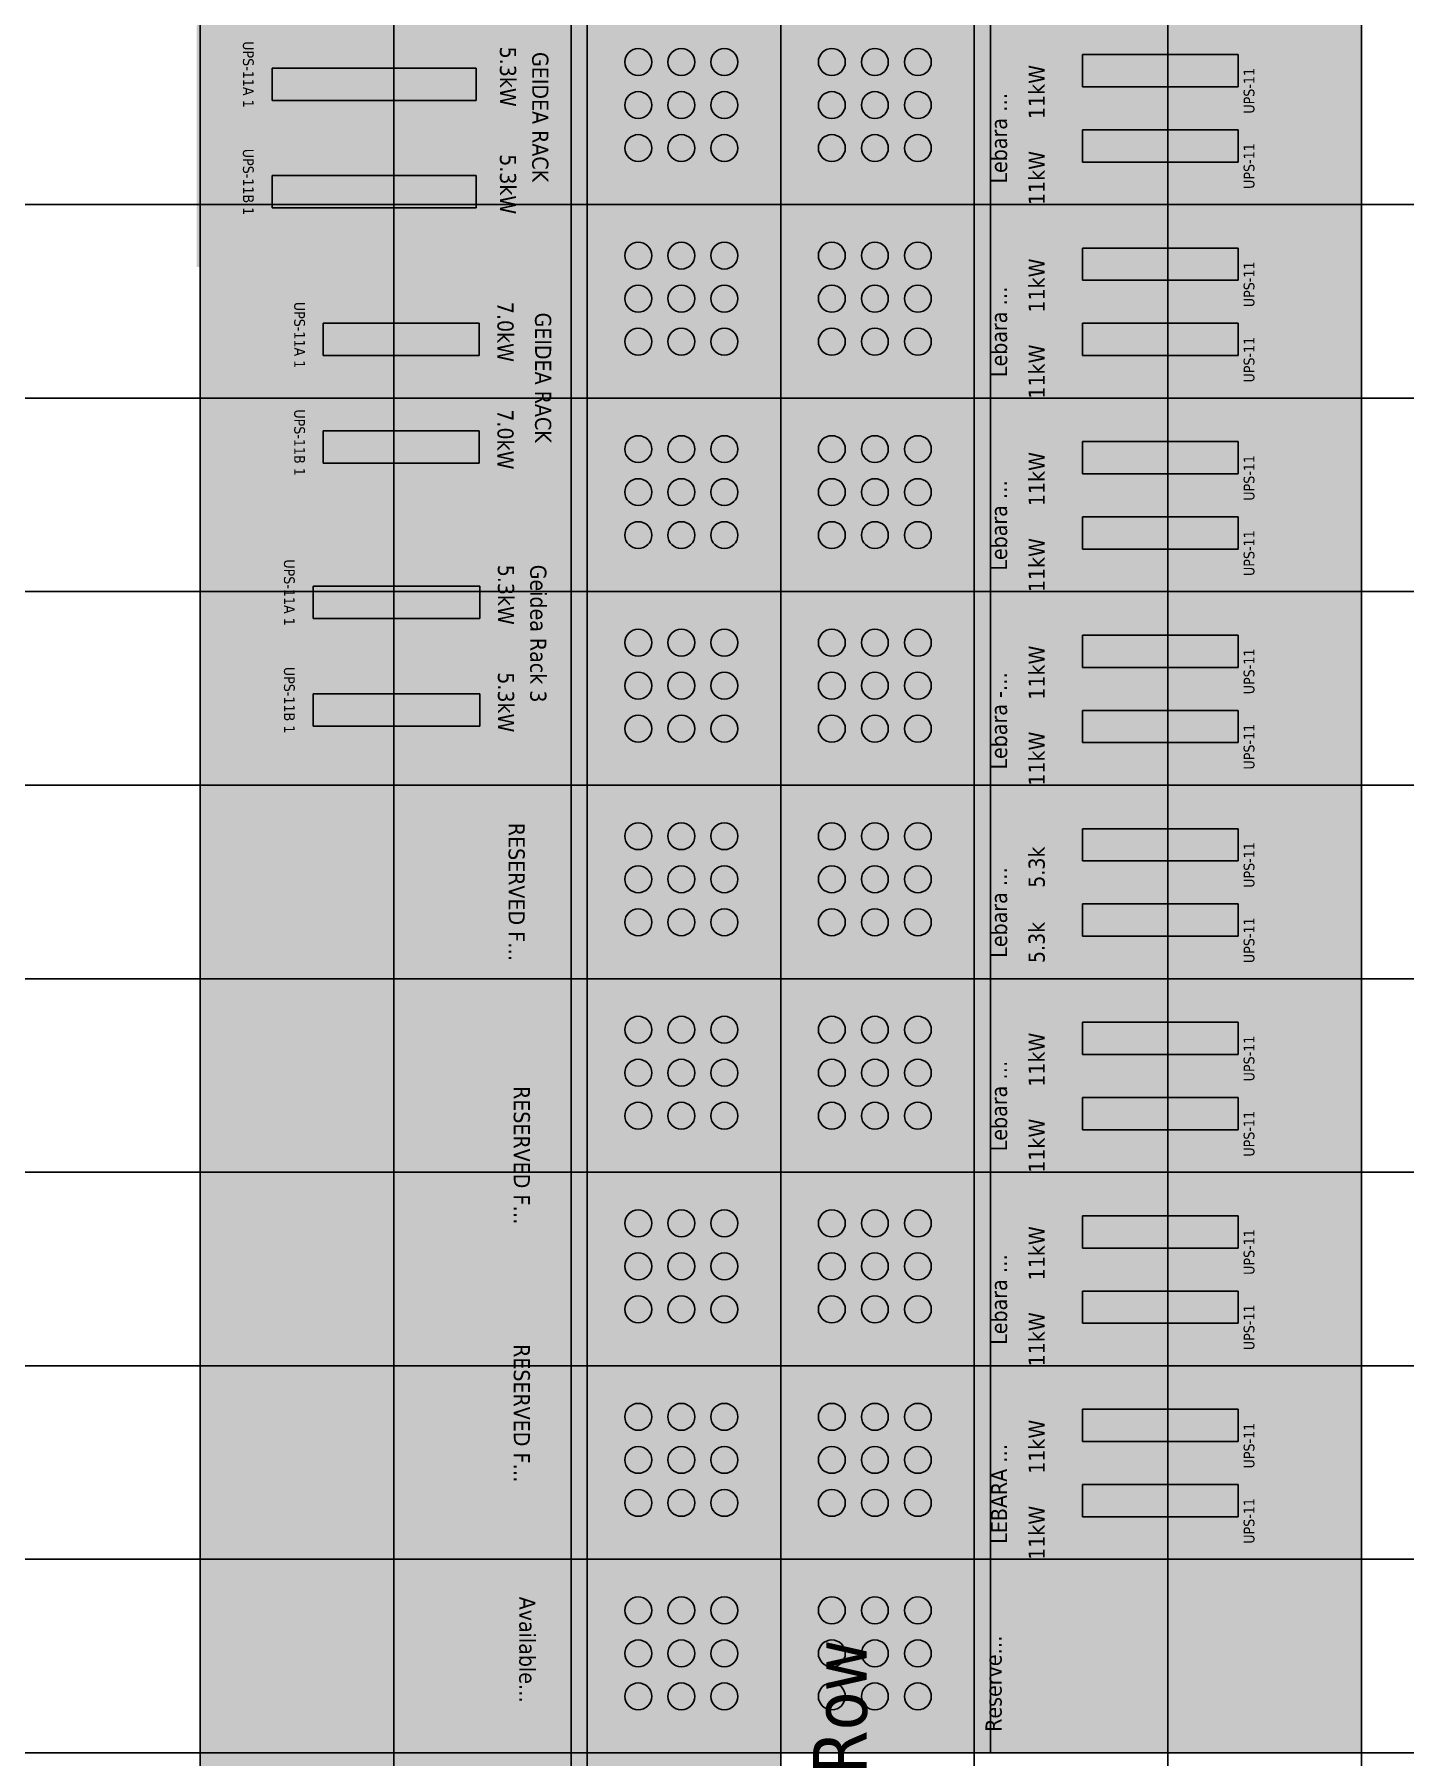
# Model space of a CAD drawing. Header units: millimetres. Extents: x -618 to 58287, y -23922 to -2396.
# Drawn here: x 49286 to 53534, y -18611 to -13273 of the extents above; entities that cross this region are included whole.
import ezdxf

# ---------------------------------------------------------------- set-up
doc = ezdxf.new("R2010")
doc.units = ezdxf.units.MM
doc.header["$MEASUREMENT"] = 0
for name, color, linetype, true_color in [('Background', 7, 'Continuous', 0xffffff), ('Equipment', 7, 'Continuous', 0xffffff), ('Names', 7, 'Continuous', 0xffffff), ('Power', 7, 'Continuous', 0xffffff), ('Room fixture', 7, 'Continuous', 0xffffff), ('Rows', 7, 'Continuous', 0xffffff), ('Tile grid', 7, 'Continuous', 0xafafaf)]:
    doc.layers.add(name, color=color, linetype=linetype, true_color=true_color)
doc.styles.add('Tahoma#false#false', font='tahoma.ttf', dxfattribs={"height": 0.2})

msp = doc.modelspace()

# ---------------------------------------------------------------- linework, layer by layer
at = {"layer": 'Background', "lineweight": -3, "transparency": 33554687}
for points in [[(49789.5, -13193.8), (51006.2, -13193.8), (51006.2, -13993.8)], [(51006.2, -13993.8), (49789.5, -13993.8), (49789.5, -13193.8)], [(53268.3, -13801.7), (52185, -13801.7), (52185, -13201.7)], [(52185, -13201.7), (53268.3, -13201.7), (53268.3, -13801.7)], [(53268.3, -14401.7), (52185, -14401.7), (52185, -13801.7)], [(52185, -13801.7), (53268.3, -13801.7), (53268.3, -14401.7)], [(49931.7, -13985), (51015, -13985), (51015, -14785)], [(51015, -14785), (49931.7, -14785), (49931.7, -13985)], [(53268.3, -15001.7), (52185, -15001.7), (52185, -14401.7)], [(52185, -14401.7), (53268.3, -14401.7), (53268.3, -15001.7)], [(49900, -14800), (51000, -14800), (51000, -15600)], [(51000, -15600), (49900, -15600), (49900, -14800)], [(53268.3, -15601.7), (52185, -15601.7), (52185, -15001.7)], [(52185, -15001.7), (53268.3, -15001.7), (53268.3, -15601.7)], [(49933, -15583.7), (50933, -15583.7), (50933, -16383.7)], [(50933, -16383.7), (49933, -16383.7), (49933, -15583.7)], [(53268.3, -16201.7), (52185, -16201.7), (52185, -15601.7)], [(52185, -15601.7), (53268.3, -15601.7), (53268.3, -16201.7)], [(53268.3, -16801.7), (52185, -16801.7), (52185, -16201.7)], [(52185, -16201.7), (53268.3, -16201.7), (53268.3, -16801.7)], [(49949, -16399.7), (50949, -16399.7), (50949, -17199.7)], [(50949, -17199.7), (49949, -17199.7), (49949, -16399.7)], [(53268.3, -17401.7), (52185, -17401.7), (52185, -16801.7)], [(52185, -16801.7), (53268.3, -16801.7), (53268.3, -17401.7)], [(49949, -17199.7), (50949, -17199.7), (50949, -17999.7)], [(50949, -17999.7), (49949, -17999.7), (49949, -17199.7)], [(53268.3, -18001.7), (52185, -18001.7), (52185, -17401.7)], [(52185, -17401.7), (53268.3, -17401.7), (53268.3, -18001.7)], [(49966, -18016), (50966, -18016), (50966, -18616)], [(50966, -18616), (49966, -18616), (49966, -18016)], [(53251.3, -18601.3), (52168, -18601.3), (52168, -18001.3)], [(52168, -18001.3), (53251.3, -18001.3), (53251.3, -18601.3)]]:
    msp.add_solid(points, dxfattribs=at)
at = {"layer": 'Equipment', "color": 9, "lineweight": 50, "true_color": 0xc0c0c0, "transparency": 33554687}
for points in [[(49856.2, -13927.2), (49789.5, -13993.8), (49789.5, -13193.8)], [(49856.2, -13260.5), (49856.2, -13927.2), (49789.5, -13193.8)], [(51006.2, -13193.8), (51006.2, -13993.8), (50939.5, -13927.2)], [(51006.2, -13193.8), (50939.5, -13927.2), (50939.5, -13260.5)], [(52185, -13801.7), (52185, -13201.7), (52251.7, -13268.3)], [(53201.7, -13268.3), (53268.3, -13201.7), (53268.3, -13801.7)], [(52185, -13801.7), (52251.7, -13268.3), (52251.7, -13735)], [(53201.7, -13735), (53201.7, -13268.3), (53268.3, -13801.7)], [(53268.3, -13801.7), (52185, -13801.7), (52251.7, -13735)], [(52251.7, -13735), (53201.7, -13735), (53268.3, -13801.7)], [(53201.7, -13868.3), (52251.7, -13868.3), (52185, -13801.7)], [(52185, -13801.7), (53268.3, -13801.7), (53201.7, -13868.3)], [(52185, -14401.7), (52185, -13801.7), (52251.7, -13868.3)], [(53201.7, -13868.3), (53268.3, -13801.7), (53268.3, -14401.7)], [(52185, -14401.7), (52251.7, -13868.3), (52251.7, -14335)], [(53201.7, -14335), (53201.7, -13868.3), (53268.3, -14401.7)], [(51006.2, -13993.8), (49789.5, -13993.8), (49856.2, -13927.2)], [(49856.2, -13927.2), (50939.5, -13927.2), (51006.2, -13993.8)], [(49998.3, -14718.3), (49931.7, -14785), (49931.7, -13985)], [(49998.3, -14051.7), (49998.3, -14718.3), (49931.7, -13985)], [(50948.3, -14051.7), (49998.3, -14051.7), (49931.7, -13985)], [(49931.7, -13985), (51015, -13985), (50948.3, -14051.7)], [(51015, -13985), (51015, -14785), (50948.3, -14718.3)], [(51015, -13985), (50948.3, -14718.3), (50948.3, -14051.7)], [(53268.3, -14401.7), (52185, -14401.7), (52251.7, -14335)], [(52251.7, -14335), (53201.7, -14335), (53268.3, -14401.7)], [(53201.7, -14468.3), (52251.7, -14468.3), (52185, -14401.7)], [(52185, -14401.7), (53268.3, -14401.7), (53201.7, -14468.3)], [(52185, -15001.7), (52185, -14401.7), (52251.7, -14468.3)], [(53201.7, -14468.3), (53268.3, -14401.7), (53268.3, -15001.7)], [(52185, -15001.7), (52251.7, -14468.3), (52251.7, -14935)], [(53201.7, -14935), (53201.7, -14468.3), (53268.3, -15001.7)], [(51015, -14785), (49931.7, -14785), (49998.3, -14718.3)], [(49998.3, -14718.3), (50948.3, -14718.3), (51015, -14785)], [(49966.7, -15533.3), (49900, -15600), (49900, -14800)], [(49966.7, -14866.7), (49966.7, -15533.3), (49900, -14800)], [(50933.3, -14866.7), (49966.7, -14866.7), (49900, -14800)], [(49900, -14800), (51000, -14800), (50933.3, -14866.7)], [(51000, -14800), (51000, -15600), (50933.3, -15533.3)], [(51000, -14800), (50933.3, -15533.3), (50933.3, -14866.7)], [(53268.3, -15001.7), (52185, -15001.7), (52251.7, -14935)], [(52251.7, -14935), (53201.7, -14935), (53268.3, -15001.7)], [(53201.7, -15068.3), (52251.7, -15068.3), (52185, -15001.7)], [(52185, -15001.7), (53268.3, -15001.7), (53201.7, -15068.3)], [(52185, -15601.7), (52185, -15001.7), (52251.7, -15068.3)], [(53201.7, -15068.3), (53268.3, -15001.7), (53268.3, -15601.7)], [(52185, -15601.7), (52251.7, -15068.3), (52251.7, -15535)], [(53201.7, -15535), (53201.7, -15068.3), (53268.3, -15601.7)], [(51000, -15600), (49900, -15600), (49966.7, -15533.3)], [(49966.7, -15533.3), (50933.3, -15533.3), (51000, -15600)], [(53268.3, -15601.7), (52185, -15601.7), (52251.7, -15535)], [(52251.7, -15535), (53201.7, -15535), (53268.3, -15601.7)], [(53201.7, -15668.3), (52251.7, -15668.3), (52185, -15601.7)], [(52185, -15601.7), (53268.3, -15601.7), (53201.7, -15668.3)], [(52185, -16201.7), (52185, -15601.7), (52251.7, -15668.3)], [(53201.7, -15668.3), (53268.3, -15601.7), (53268.3, -16201.7)], [(52185, -16201.7), (52251.7, -15668.3), (52251.7, -16135)], [(53201.7, -16135), (53201.7, -15668.3), (53268.3, -16201.7)], [(53268.3, -16201.7), (52185, -16201.7), (52251.7, -16135)], [(52251.7, -16135), (53201.7, -16135), (53268.3, -16201.7)], [(53201.7, -16268.3), (52251.7, -16268.3), (52185, -16201.7)], [(52185, -16201.7), (53268.3, -16201.7), (53201.7, -16268.3)], [(52185, -16801.7), (52185, -16201.7), (52251.7, -16268.3)], [(53201.7, -16268.3), (53268.3, -16201.7), (53268.3, -16801.7)], [(52185, -16801.7), (52251.7, -16268.3), (52251.7, -16735)], [(53201.7, -16735), (53201.7, -16268.3), (53268.3, -16801.7)], [(53268.3, -16801.7), (52185, -16801.7), (52251.7, -16735)], [(52251.7, -16735), (53201.7, -16735), (53268.3, -16801.7)], [(53201.7, -16868.3), (52251.7, -16868.3), (52185, -16801.7)], [(52185, -16801.7), (53268.3, -16801.7), (53201.7, -16868.3)], [(52185, -17401.7), (52185, -16801.7), (52251.7, -16868.3)], [(53201.7, -16868.3), (53268.3, -16801.7), (53268.3, -17401.7)], [(52185, -17401.7), (52251.7, -16868.3), (52251.7, -17335)], [(53201.7, -17335), (53201.7, -16868.3), (53268.3, -17401.7)], [(53268.3, -17401.7), (52185, -17401.7), (52251.7, -17335)], [(52251.7, -17335), (53201.7, -17335), (53268.3, -17401.7)], [(53201.7, -17468.3), (52251.7, -17468.3), (52185, -17401.7)], [(52185, -17401.7), (53268.3, -17401.7), (53201.7, -17468.3)], [(52185, -18001.7), (52185, -17401.7), (52251.7, -17468.3)], [(53201.7, -17468.3), (53268.3, -17401.7), (53268.3, -18001.7)], [(52185, -18001.7), (52251.7, -17468.3), (52251.7, -17935)], [(53201.7, -17935), (53201.7, -17468.3), (53268.3, -18001.7)], [(53268.3, -18001.7), (52185, -18001.7), (52251.7, -17935)], [(52251.7, -17935), (53201.7, -17935), (53268.3, -18001.7)]]:
    msp.add_solid(points, dxfattribs=at)
at = {"layer": 'Equipment', "color": 18, "lineweight": -3, "true_color": 0x000000, "transparency": 33554687}
for points in [[(49806.2, -13977.2), (49789.5, -13993.8), (49789.5, -13193.8)], [(49806.2, -13210.5), (49806.2, -13977.2), (49789.5, -13193.8)], [(51006.2, -13193.8), (51006.2, -13993.8), (50989.5, -13977.2)], [(51006.2, -13193.8), (50989.5, -13977.2), (50989.5, -13210.5)], [(52185, -13801.7), (52185, -13201.7), (52201.7, -13218.3)], [(52185, -13801.7), (52201.7, -13218.3), (52201.7, -13785)], [(53251.7, -13218.3), (53268.3, -13201.7), (53268.3, -13801.7)], [(53251.7, -13785), (53251.7, -13218.3), (53268.3, -13801.7)], [(53268.3, -13801.7), (52185, -13801.7), (52201.7, -13785)], [(53251.7, -13818.3), (52201.7, -13818.3), (52185, -13801.7)], [(52185, -13801.7), (53268.3, -13801.7), (53251.7, -13818.3)], [(52185, -14401.7), (52185, -13801.7), (52201.7, -13818.3)], [(52185, -14401.7), (52201.7, -13818.3), (52201.7, -14385)], [(52201.7, -13785), (53251.7, -13785), (53268.3, -13801.7)], [(53251.7, -13818.3), (53268.3, -13801.7), (53268.3, -14401.7)], [(53251.7, -14385), (53251.7, -13818.3), (53268.3, -14401.7)], [(51006.2, -13993.8), (49789.5, -13993.8), (49806.2, -13977.2)], [(49806.2, -13977.2), (50989.5, -13977.2), (51006.2, -13993.8)], [(49948.3, -14768.3), (49931.7, -14785), (49931.7, -13985)], [(49948.3, -14001.7), (49948.3, -14768.3), (49931.7, -13985)], [(50998.3, -14001.7), (49948.3, -14001.7), (49931.7, -13985)], [(49931.7, -13985), (51015, -13985), (50998.3, -14001.7)], [(51015, -13985), (51015, -14785), (50998.3, -14768.3)], [(51015, -13985), (50998.3, -14768.3), (50998.3, -14001.7)], [(53268.3, -14401.7), (52185, -14401.7), (52201.7, -14385)], [(53251.7, -14418.3), (52201.7, -14418.3), (52185, -14401.7)], [(52185, -14401.7), (53268.3, -14401.7), (53251.7, -14418.3)], [(52185, -15001.7), (52185, -14401.7), (52201.7, -14418.3)], [(52201.7, -14385), (53251.7, -14385), (53268.3, -14401.7)], [(53251.7, -14418.3), (53268.3, -14401.7), (53268.3, -15001.7)], [(52185, -15001.7), (52201.7, -14418.3), (52201.7, -14985)], [(53251.7, -14985), (53251.7, -14418.3), (53268.3, -15001.7)], [(51015, -14785), (49931.7, -14785), (49948.3, -14768.3)], [(49948.3, -14768.3), (50998.3, -14768.3), (51015, -14785)], [(49916.7, -15583.3), (49900, -15600), (49900, -14800)], [(49916.7, -14816.7), (49916.7, -15583.3), (49900, -14800)], [(50983.3, -14816.7), (49916.7, -14816.7), (49900, -14800)], [(49900, -14800), (51000, -14800), (50983.3, -14816.7)], [(51000, -14800), (51000, -15600), (50983.3, -15583.3)], [(51000, -14800), (50983.3, -15583.3), (50983.3, -14816.7)], [(53268.3, -15001.7), (52185, -15001.7), (52201.7, -14985)], [(53251.7, -15018.3), (52201.7, -15018.3), (52185, -15001.7)], [(52185, -15001.7), (53268.3, -15001.7), (53251.7, -15018.3)], [(52185, -15601.7), (52185, -15001.7), (52201.7, -15018.3)], [(52201.7, -14985), (53251.7, -14985), (53268.3, -15001.7)], [(53251.7, -15018.3), (53268.3, -15001.7), (53268.3, -15601.7)], [(52185, -15601.7), (52201.7, -15018.3), (52201.7, -15585)], [(53251.7, -15585), (53251.7, -15018.3), (53268.3, -15601.7)], [(51000, -15600), (49900, -15600), (49916.7, -15583.3)], [(49916.7, -15583.3), (50983.3, -15583.3), (51000, -15600)], [(49949.7, -16367), (49933, -16383.7), (49933, -15583.7)], [(49949.7, -15600.3), (49949.7, -16367), (49933, -15583.7)], [(50916.3, -15600.3), (49949.7, -15600.3), (49933, -15583.7)], [(49933, -15583.7), (50933, -15583.7), (50916.3, -15600.3)], [(50933, -15583.7), (50933, -16383.7), (50916.3, -16367)], [(50933, -15583.7), (50916.3, -16367), (50916.3, -15600.3)], [(53268.3, -15601.7), (52185, -15601.7), (52201.7, -15585)], [(52201.7, -15585), (53251.7, -15585), (53268.3, -15601.7)], [(53251.7, -15618.3), (52201.7, -15618.3), (52185, -15601.7)], [(52185, -15601.7), (53268.3, -15601.7), (53251.7, -15618.3)], [(52185, -16201.7), (52185, -15601.7), (52201.7, -15618.3)], [(52185, -16201.7), (52201.7, -15618.3), (52201.7, -16185)], [(53251.7, -15618.3), (53268.3, -15601.7), (53268.3, -16201.7)], [(53251.7, -16185), (53251.7, -15618.3), (53268.3, -16201.7)], [(53268.3, -16201.7), (52185, -16201.7), (52201.7, -16185)], [(53251.7, -16218.3), (52201.7, -16218.3), (52185, -16201.7)], [(52185, -16201.7), (53268.3, -16201.7), (53251.7, -16218.3)], [(52185, -16801.7), (52185, -16201.7), (52201.7, -16218.3)], [(52185, -16801.7), (52201.7, -16218.3), (52201.7, -16785)], [(52201.7, -16185), (53251.7, -16185), (53268.3, -16201.7)], [(53251.7, -16218.3), (53268.3, -16201.7), (53268.3, -16801.7)], [(53251.7, -16785), (53251.7, -16218.3), (53268.3, -16801.7)], [(50933, -16383.7), (49933, -16383.7), (49949.7, -16367)], [(49949.7, -16367), (50916.3, -16367), (50933, -16383.7)], [(49965.7, -17183), (49949, -17199.7), (49949, -16399.7)], [(49965.7, -16416.3), (49965.7, -17183), (49949, -16399.7)], [(50932.3, -16416.3), (49965.7, -16416.3), (49949, -16399.7)], [(49949, -16399.7), (50949, -16399.7), (50932.3, -16416.3)], [(50949, -16399.7), (50949, -17199.7), (50932.3, -17183)], [(50949, -16399.7), (50932.3, -17183), (50932.3, -16416.3)], [(53268.3, -16801.7), (52185, -16801.7), (52201.7, -16785)], [(53251.7, -16818.3), (52201.7, -16818.3), (52185, -16801.7)], [(52185, -16801.7), (53268.3, -16801.7), (53251.7, -16818.3)], [(52185, -17401.7), (52185, -16801.7), (52201.7, -16818.3)], [(52201.7, -16785), (53251.7, -16785), (53268.3, -16801.7)], [(53251.7, -16818.3), (53268.3, -16801.7), (53268.3, -17401.7)], [(52185, -17401.7), (52201.7, -16818.3), (52201.7, -17385)], [(53251.7, -17385), (53251.7, -16818.3), (53268.3, -17401.7)], [(50949, -17199.7), (49949, -17199.7), (49965.7, -17183)], [(49965.7, -17183), (50932.3, -17183), (50949, -17199.7)], [(49965.7, -17983), (49949, -17999.7), (49949, -17199.7)], [(49965.7, -17216.3), (49965.7, -17983), (49949, -17199.7)], [(50932.3, -17216.3), (49965.7, -17216.3), (49949, -17199.7)], [(49949, -17199.7), (50949, -17199.7), (50932.3, -17216.3)], [(50949, -17199.7), (50949, -17999.7), (50932.3, -17983)], [(50949, -17199.7), (50932.3, -17983), (50932.3, -17216.3)], [(53268.3, -17401.7), (52185, -17401.7), (52201.7, -17385)], [(53251.7, -17418.3), (52201.7, -17418.3), (52185, -17401.7)], [(52185, -17401.7), (53268.3, -17401.7), (53251.7, -17418.3)], [(52185, -18001.7), (52185, -17401.7), (52201.7, -17418.3)], [(52201.7, -17385), (53251.7, -17385), (53268.3, -17401.7)], [(53251.7, -17418.3), (53268.3, -17401.7), (53268.3, -18001.7)], [(52185, -18001.7), (52201.7, -17418.3), (52201.7, -17985)], [(53251.7, -17985), (53251.7, -17418.3), (53268.3, -18001.7)], [(50949, -17999.7), (49949, -17999.7), (49965.7, -17983)], [(49965.7, -17983), (50932.3, -17983), (50949, -17999.7)], [(53268.3, -18001.7), (52185, -18001.7), (52201.7, -17985)], [(52201.7, -17985), (53251.7, -17985), (53268.3, -18001.7)], [(49982.7, -18599.3), (49966, -18616), (49966, -18016)], [(49982.7, -18032.7), (49982.7, -18599.3), (49966, -18016)], [(50949.3, -18032.7), (49982.7, -18032.7), (49966, -18016)], [(49966, -18016), (50966, -18016), (50949.3, -18032.7)], [(50966, -18016), (50966, -18616), (50949.3, -18599.3)], [(50966, -18016), (50949.3, -18599.3), (50949.3, -18032.7)], [(53234.7, -18018), (52184.7, -18018), (52168, -18001.3)], [(52168, -18001.3), (53251.3, -18001.3), (53234.7, -18018)], [(52168, -18601.3), (52168, -18001.3), (52184.7, -18018)], [(52168, -18601.3), (52184.7, -18018), (52184.7, -18584.7)], [(53234.7, -18018), (53251.3, -18001.3), (53251.3, -18601.3)], [(53234.7, -18584.7), (53234.7, -18018), (53251.3, -18601.3)], [(50966, -18616), (49966, -18616), (49982.7, -18599.3)], [(49982.7, -18599.3), (50949.3, -18599.3), (50966, -18616)], [(53251.3, -18601.3), (52168, -18601.3), (52184.7, -18584.7)], [(52184.7, -18584.7), (53234.7, -18584.7), (53251.3, -18601.3)]]:
    msp.add_solid(points, dxfattribs=at)
at = {"layer": 'Equipment', "color": 21, "lineweight": 50, "true_color": 0xf49191, "transparency": 33554687}
for points in [[(49999.7, -16317), (49933, -16383.7), (49933, -15583.7)], [(49999.7, -15650.3), (49999.7, -16317), (49933, -15583.7)], [(50866.3, -15650.3), (49999.7, -15650.3), (49933, -15583.7)], [(49933, -15583.7), (50933, -15583.7), (50866.3, -15650.3)], [(50933, -15583.7), (50933, -16383.7), (50866.3, -16317)], [(50933, -15583.7), (50866.3, -16317), (50866.3, -15650.3)], [(50933, -16383.7), (49933, -16383.7), (49999.7, -16317)], [(49999.7, -16317), (50866.3, -16317), (50933, -16383.7)], [(50015.7, -17133), (49949, -17199.7), (49949, -16399.7)], [(50015.7, -16466.3), (50015.7, -17133), (49949, -16399.7)], [(50882.3, -16466.3), (50015.7, -16466.3), (49949, -16399.7)], [(49949, -16399.7), (50949, -16399.7), (50882.3, -16466.3)], [(50949, -16399.7), (50949, -17199.7), (50882.3, -17133)], [(50949, -16399.7), (50882.3, -17133), (50882.3, -16466.3)], [(50949, -17199.7), (49949, -17199.7), (50015.7, -17133)], [(50015.7, -17133), (50882.3, -17133), (50949, -17199.7)], [(50015.7, -17933), (49949, -17999.7), (49949, -17199.7)], [(50015.7, -17266.3), (50015.7, -17933), (49949, -17199.7)], [(50882.3, -17266.3), (50015.7, -17266.3), (49949, -17199.7)], [(49949, -17199.7), (50949, -17199.7), (50882.3, -17266.3)], [(50949, -17199.7), (50949, -17999.7), (50882.3, -17933)], [(50949, -17199.7), (50882.3, -17933), (50882.3, -17266.3)], [(50949, -17999.7), (49949, -17999.7), (50015.7, -17933)], [(50015.7, -17933), (50882.3, -17933), (50949, -17999.7)], [(50032.7, -18549.3), (49966, -18616), (49966, -18016)], [(50032.7, -18082.7), (50032.7, -18549.3), (49966, -18016)], [(50899.3, -18082.7), (50032.7, -18082.7), (49966, -18016)], [(49966, -18016), (50966, -18016), (50899.3, -18082.7)], [(50966, -18016), (50966, -18616), (50899.3, -18549.3)], [(50966, -18016), (50899.3, -18549.3), (50899.3, -18082.7)], [(53184.7, -18068), (52234.7, -18068), (52168, -18001.3)], [(52168, -18001.3), (53251.3, -18001.3), (53184.7, -18068)], [(52168, -18601.3), (52168, -18001.3), (52234.7, -18068)], [(53184.7, -18068), (53251.3, -18001.3), (53251.3, -18601.3)], [(52168, -18601.3), (52234.7, -18068), (52234.7, -18534.7)], [(53184.7, -18534.7), (53184.7, -18068), (53251.3, -18601.3)], [(50966, -18616), (49966, -18616), (50032.7, -18549.3)], [(50032.7, -18549.3), (50899.3, -18549.3), (50966, -18616)], [(53251.3, -18601.3), (52168, -18601.3), (52234.7, -18534.7)], [(52234.7, -18534.7), (53184.7, -18534.7), (53251.3, -18601.3)]]:
    msp.add_solid(points, dxfattribs=at)
at = {"layer": 'Power', "color": 8, "lineweight": -3, "true_color": 0x808080, "transparency": 33554687}
for p, q in [((52535, -13435), (52535, -13335)), ((52535, -13335), (53018.3, -13335)), ((53018.3, -13335), (53018.3, -13435)), ((50022.8, -13477.2), (50022.8, -13377.2)), ((50022.8, -13377.2), (50656.2, -13377.2)), ((50656.2, -13377.2), (50656.2, -13477.2)), ((53018.3, -13435), (52535, -13435)), ((50656.2, -13477.2), (50022.8, -13477.2)), ((52535, -13668.3), (52535, -13568.3)), ((52535, -13568.3), (53018.3, -13568.3)), ((53018.3, -13568.3), (53018.3, -13668.3)), ((50022.8, -13810.5), (50022.8, -13710.5)), ((50022.8, -13710.5), (50656.2, -13710.5)), ((50656.2, -13710.5), (50656.2, -13810.5)), ((53018.3, -13668.3), (52535, -13668.3)), ((50656.2, -13810.5), (50022.8, -13810.5)), ((52535, -14035), (52535, -13935)), ((52535, -13935), (53018.3, -13935)), ((53018.3, -13935), (53018.3, -14035)), ((53018.3, -14035), (52535, -14035)), ((50181.7, -14268.3), (50181.7, -14168.3)), ((50181.7, -14168.3), (50665, -14168.3)), ((50665, -14168.3), (50665, -14268.3)), ((52535, -14268.3), (52535, -14168.3)), ((52535, -14168.3), (53018.3, -14168.3)), ((53018.3, -14168.3), (53018.3, -14268.3)), ((50665, -14268.3), (50181.7, -14268.3)), ((53018.3, -14268.3), (52535, -14268.3)), ((50181.7, -14601.7), (50181.7, -14501.7)), ((50181.7, -14501.7), (50665, -14501.7)), ((50665, -14501.7), (50665, -14601.7)), ((52535, -14635), (52535, -14535)), ((52535, -14535), (53018.3, -14535)), ((53018.3, -14535), (53018.3, -14635)), ((50665, -14601.7), (50181.7, -14601.7)), ((53018.3, -14635), (52535, -14635)), ((52535, -14868.3), (52535, -14768.3)), ((52535, -14768.3), (53018.3, -14768.3)), ((53018.3, -14768.3), (53018.3, -14868.3)), ((53018.3, -14868.3), (52535, -14868.3)), ((50150, -15083.3), (50150, -14983.3)), ((50150, -14983.3), (50666.7, -14983.3)), ((50666.7, -14983.3), (50666.7, -15083.3)), ((50666.7, -15083.3), (50150, -15083.3)), ((52535, -15235), (52535, -15135)), ((52535, -15135), (53018.3, -15135)), ((53018.3, -15135), (53018.3, -15235)), ((53018.3, -15235), (52535, -15235)), ((50150, -15416.7), (50150, -15316.7)), ((50150, -15316.7), (50666.7, -15316.7)), ((50666.7, -15316.7), (50666.7, -15416.7)), ((52535, -15468.3), (52535, -15368.3)), ((52535, -15368.3), (53018.3, -15368.3)), ((53018.3, -15368.3), (53018.3, -15468.3)), ((50666.7, -15416.7), (50150, -15416.7)), ((53018.3, -15468.3), (52535, -15468.3)), ((52535, -15835), (52535, -15735)), ((52535, -15735), (53018.3, -15735)), ((53018.3, -15735), (53018.3, -15835)), ((53018.3, -15835), (52535, -15835)), ((52535, -16068.3), (52535, -15968.3)), ((52535, -15968.3), (53018.3, -15968.3)), ((53018.3, -15968.3), (53018.3, -16068.3)), ((53018.3, -16068.3), (52535, -16068.3)), ((52535, -16435), (52535, -16335)), ((52535, -16335), (53018.3, -16335)), ((53018.3, -16335), (53018.3, -16435)), ((53018.3, -16435), (52535, -16435)), ((52535, -16668.3), (52535, -16568.3)), ((52535, -16568.3), (53018.3, -16568.3)), ((53018.3, -16568.3), (53018.3, -16668.3)), ((53018.3, -16668.3), (52535, -16668.3)), ((52535, -17035), (52535, -16935)), ((52535, -16935), (53018.3, -16935)), ((53018.3, -16935), (53018.3, -17035)), ((53018.3, -17035), (52535, -17035)), ((52535, -17268.3), (52535, -17168.3)), ((52535, -17168.3), (53018.3, -17168.3)), ((53018.3, -17168.3), (53018.3, -17268.3)), ((53018.3, -17268.3), (52535, -17268.3)), ((52535, -17635), (52535, -17535)), ((52535, -17535), (53018.3, -17535)), ((53018.3, -17535), (53018.3, -17635)), ((53018.3, -17635), (52535, -17635)), ((52535, -17868.3), (52535, -17768.3)), ((52535, -17768.3), (53018.3, -17768.3)), ((53018.3, -17768.3), (53018.3, -17868.3)), ((53018.3, -17868.3), (52535, -17868.3))]:
    msp.add_line(p, q, dxfattribs=at)
at = {"layer": 'Power', "color": 138, "lineweight": -3, "true_color": 0x01505e, "transparency": 33554687}
for points in [[(49972.8, -13277.2), (49972.8, -13577.2), (49889.5, -13277.2), (49889.5, -13577.2)], [(53068.3, -13485), (53068.3, -13285), (53151.7, -13485), (53151.7, -13285)], [(53068.3, -13718.3), (53068.3, -13518.3), (53151.7, -13718.3), (53151.7, -13518.3)], [(49972.8, -13610.5), (49972.8, -13910.5), (49889.5, -13610.5), (49889.5, -13910.5)], [(53068.3, -14085), (53068.3, -13885), (53151.7, -14085), (53151.7, -13885)], [(50131.7, -14085), (50131.7, -14385), (50048.3, -14085), (50048.3, -14385)], [(53068.3, -14318.3), (53068.3, -14118.3), (53151.7, -14318.3), (53151.7, -14118.3)], [(50131.7, -14418.3), (50131.7, -14718.3), (50048.3, -14418.3), (50048.3, -14718.3)], [(53068.3, -14685), (53068.3, -14485), (53151.7, -14685), (53151.7, -14485)], [(53068.3, -14918.3), (53068.3, -14718.3), (53151.7, -14918.3), (53151.7, -14718.3)], [(50100, -14883.3), (50100, -15183.3), (50016.7, -14883.3), (50016.7, -15183.3)], [(53068.3, -15285), (53068.3, -15085), (53151.7, -15285), (53151.7, -15085)], [(50100, -15216.7), (50100, -15516.7), (50016.7, -15216.7), (50016.7, -15516.7)], [(53068.3, -15518.3), (53068.3, -15318.3), (53151.7, -15518.3), (53151.7, -15318.3)], [(53068.3, -15885), (53068.3, -15685), (53151.7, -15885), (53151.7, -15685)], [(53068.3, -16118.3), (53068.3, -15918.3), (53151.7, -16118.3), (53151.7, -15918.3)], [(53068.3, -16485), (53068.3, -16285), (53151.7, -16485), (53151.7, -16285)], [(53068.3, -16718.3), (53068.3, -16518.3), (53151.7, -16718.3), (53151.7, -16518.3)], [(53068.3, -17085), (53068.3, -16885), (53151.7, -17085), (53151.7, -16885)], [(53068.3, -17318.3), (53068.3, -17118.3), (53151.7, -17318.3), (53151.7, -17118.3)], [(53068.3, -17685), (53068.3, -17485), (53151.7, -17685), (53151.7, -17485)], [(53068.3, -17918.3), (53068.3, -17718.3), (53151.7, -17918.3), (53151.7, -17718.3)]]:
    msp.add_solid(points, dxfattribs=at)
at = {"layer": 'Power', "lineweight": -3, "transparency": 33554687}
for points in [[(52535, -13435), (52535, -13335), (53018.3, -13435), (53018.3, -13335)], [(50656.2, -13377.2), (50656.2, -13477.2), (50022.8, -13377.2), (50022.8, -13477.2)], [(52535, -13668.3), (52535, -13568.3), (53018.3, -13668.3), (53018.3, -13568.3)], [(50656.2, -13710.5), (50656.2, -13810.5), (50022.8, -13710.5), (50022.8, -13810.5)], [(52535, -14035), (52535, -13935), (53018.3, -14035), (53018.3, -13935)], [(50665, -14168.3), (50665, -14268.3), (50181.7, -14168.3), (50181.7, -14268.3)], [(52535, -14268.3), (52535, -14168.3), (53018.3, -14268.3), (53018.3, -14168.3)], [(50665, -14501.7), (50665, -14601.7), (50181.7, -14501.7), (50181.7, -14601.7)], [(52535, -14635), (52535, -14535), (53018.3, -14635), (53018.3, -14535)], [(52535, -14868.3), (52535, -14768.3), (53018.3, -14868.3), (53018.3, -14768.3)], [(50666.7, -14983.3), (50666.7, -15083.3), (50150, -14983.3), (50150, -15083.3)], [(52535, -15235), (52535, -15135), (53018.3, -15235), (53018.3, -15135)], [(50666.7, -15316.7), (50666.7, -15416.7), (50150, -15316.7), (50150, -15416.7)], [(52535, -15468.3), (52535, -15368.3), (53018.3, -15468.3), (53018.3, -15368.3)], [(52535, -15835), (52535, -15735), (53018.3, -15835), (53018.3, -15735)], [(52535, -16068.3), (52535, -15968.3), (53018.3, -16068.3), (53018.3, -15968.3)], [(52535, -16435), (52535, -16335), (53018.3, -16435), (53018.3, -16335)], [(52535, -16668.3), (52535, -16568.3), (53018.3, -16668.3), (53018.3, -16568.3)], [(52535, -17035), (52535, -16935), (53018.3, -17035), (53018.3, -16935)], [(52535, -17268.3), (52535, -17168.3), (53018.3, -17268.3), (53018.3, -17168.3)], [(52535, -17635), (52535, -17535), (53018.3, -17635), (53018.3, -17535)], [(52535, -17868.3), (52535, -17768.3), (53018.3, -17868.3), (53018.3, -17768.3)]]:
    msp.add_solid(points, dxfattribs=at)
at = {"layer": 'Power', "color": 22, "lineweight": -3, "true_color": 0xc92518, "transparency": 33554687}
for points in [[(52535, -13435), (52535, -13335), (53018.3, -13435), (53018.3, -13335)], [(52535, -13668.3), (52535, -13568.3), (53018.3, -13668.3), (53018.3, -13568.3)], [(52535, -14035), (52535, -13935), (53018.3, -14035), (53018.3, -13935)], [(50465, -14168.3), (50465, -14268.3), (50181.7, -14168.3), (50181.7, -14268.3)], [(52535, -14268.3), (52535, -14168.3), (53018.3, -14268.3), (53018.3, -14168.3)], [(50465, -14501.7), (50465, -14601.7), (50181.7, -14501.7), (50181.7, -14601.7)], [(52535, -14635), (52535, -14535), (53018.3, -14635), (53018.3, -14535)], [(52535, -14868.3), (52535, -14768.3), (53018.3, -14868.3), (53018.3, -14768.3)], [(50666.7, -14983.3), (50666.7, -15083.3), (50150, -14983.3), (50150, -15083.3)], [(52535, -15235), (52535, -15135), (53018.3, -15235), (53018.3, -15135)], [(50666.7, -15316.7), (50666.7, -15416.7), (50150, -15316.7), (50150, -15416.7)], [(52535, -15468.3), (52535, -15368.3), (53018.3, -15468.3), (53018.3, -15368.3)], [(52618.3, -15835), (52618.3, -15735), (53018.3, -15835), (53018.3, -15735)], [(52618.3, -16068.3), (52618.3, -15968.3), (53018.3, -16068.3), (53018.3, -15968.3)], [(52535, -16435), (52535, -16335), (53018.3, -16435), (53018.3, -16335)], [(52535, -16668.3), (52535, -16568.3), (53018.3, -16668.3), (53018.3, -16568.3)], [(52535, -17035), (52535, -16935), (53018.3, -17035), (53018.3, -16935)], [(52535, -17268.3), (52535, -17168.3), (53018.3, -17268.3), (53018.3, -17168.3)]]:
    msp.add_solid(points, dxfattribs=at)
at = {"layer": 'Power', "color": 13, "lineweight": -3, "true_color": 0xe7473c, "transparency": 33554687}
for points in [[(52868.3, -13435), (52868.3, -13335), (53018.3, -13435), (53018.3, -13335)], [(52868.3, -13668.3), (52868.3, -13568.3), (53018.3, -13668.3), (53018.3, -13568.3)], [(52851.7, -14035), (52851.7, -13935), (53018.3, -14035), (53018.3, -13935)], [(50331.7, -14168.3), (50331.7, -14268.3), (50181.7, -14168.3), (50181.7, -14268.3)], [(52851.7, -14268.3), (52851.7, -14168.3), (53018.3, -14268.3), (53018.3, -14168.3)], [(50331.7, -14501.7), (50331.7, -14601.7), (50181.7, -14501.7), (50181.7, -14601.7)], [(52835, -14635), (52835, -14535), (53018.3, -14635), (53018.3, -14535)], [(52835, -14868.3), (52835, -14768.3), (53018.3, -14868.3), (53018.3, -14768.3)], [(50566.7, -14983.3), (50566.7, -15083.3), (50150, -14983.3), (50150, -15083.3)], [(52901.7, -15235), (52901.7, -15135), (53018.3, -15235), (53018.3, -15135)], [(50566.7, -15316.7), (50566.7, -15416.7), (50150, -15316.7), (50150, -15416.7)], [(52901.7, -15468.3), (52901.7, -15368.3), (53018.3, -15468.3), (53018.3, -15368.3)], [(52818.3, -15835), (52818.3, -15735), (53018.3, -15835), (53018.3, -15735)], [(52818.3, -16068.3), (52818.3, -15968.3), (53018.3, -16068.3), (53018.3, -15968.3)], [(52885, -16435), (52885, -16335), (53018.3, -16435), (53018.3, -16335)], [(52885, -16668.3), (52885, -16568.3), (53018.3, -16668.3), (53018.3, -16568.3)], [(52885, -17035), (52885, -16935), (53018.3, -17035), (53018.3, -16935)], [(52885, -17268.3), (52885, -17168.3), (53018.3, -17268.3), (53018.3, -17168.3)]]:
    msp.add_solid(points, dxfattribs=at)
at = {"layer": 'Power', "color": 151, "lineweight": -3, "true_color": 0x87ceeb, "transparency": 33554687}
for points in [[(50656.2, -13377.2), (50656.2, -13477.2), (50022.8, -13377.2), (50022.8, -13477.2)], [(50656.2, -13710.5), (50656.2, -13810.5), (50022.8, -13710.5), (50022.8, -13810.5)], [(50665, -14168.3), (50665, -14268.3), (50181.7, -14168.3), (50181.7, -14268.3)], [(50665, -14501.7), (50665, -14601.7), (50181.7, -14501.7), (50181.7, -14601.7)], [(52535, -15235), (52535, -15135), (53018.3, -15235), (53018.3, -15135)], [(52535, -15468.3), (52535, -15368.3), (53018.3, -15468.3), (53018.3, -15368.3)], [(52535, -15835), (52535, -15735), (53018.3, -15835), (53018.3, -15735)], [(52535, -16068.3), (52535, -15968.3), (53018.3, -16068.3), (53018.3, -15968.3)], [(52535, -17635), (52535, -17535), (53018.3, -17635), (53018.3, -17535)], [(52535, -17868.3), (52535, -17768.3), (53018.3, -17868.3), (53018.3, -17768.3)]]:
    msp.add_solid(points, dxfattribs=at)
at = {"layer": 'Power', "color": 8, "lineweight": -3, "true_color": 0x6e6e6e, "transparency": 33554687}
for points in [[(50389.5, -13377.2), (50389.5, -13477.2), (50022.8, -13377.2), (50022.8, -13477.2)], [(50389.5, -13710.5), (50389.5, -13810.5), (50022.8, -13710.5), (50022.8, -13810.5)]]:
    msp.add_solid(points, dxfattribs=at)
at = {"layer": 'Power', "color": 9, "lineweight": -3, "true_color": 0xc0c0c0, "transparency": 33554687}
for points in [[(50206.2, -13377.2), (50206.2, -13477.2), (50022.8, -13377.2), (50022.8, -13477.2)], [(50206.2, -13710.5), (50206.2, -13810.5), (50022.8, -13710.5), (50022.8, -13810.5)]]:
    msp.add_solid(points, dxfattribs=at)
at = {"layer": 'Room fixture', "color": 9, "lineweight": -3, "true_color": 0xc0c0c0, "transparency": 33554687}
for p, q in [((51000, -13800), (51000, -13200)), ((51600, -13200), (51600, -13800)), ((51600, -13800), (51600, -13200)), ((52200, -13200), (52200, -13800)), ((51600, -13800), (51000, -13800)), ((51000, -13800), (51600, -13800)), ((51000, -14400), (51000, -13800)), ((51600, -13800), (52200, -13800)), ((51600, -14400), (51600, -13800)), ((52200, -13800), (51600, -13800)), ((51600, -13800), (51600, -14400)), ((52200, -13800), (52200, -14400)), ((51000, -14400), (51600, -14400)), ((51000, -15000), (51000, -14400)), ((51600, -14400), (51000, -14400)), ((51600, -14400), (51600, -15000)), ((51600, -14400), (52200, -14400)), ((51600, -15000), (51600, -14400)), ((52200, -14400), (51600, -14400)), ((52200, -14400), (52200, -15000)), ((51600, -15000), (51000, -15000)), ((51000, -15000), (51600, -15000)), ((51000, -15600), (51000, -15000)), ((52200, -15000), (51600, -15000)), ((51600, -15000), (51600, -15600)), ((51600, -15000), (52200, -15000)), ((51600, -15600), (51600, -15000)), ((52200, -15000), (52200, -15600)), ((51000, -15600), (51600, -15600)), ((51000, -16200), (51000, -15600)), ((51600, -15600), (51000, -15600)), ((51600, -15600), (51600, -16200)), ((52200, -15600), (51600, -15600)), ((51600, -15600), (52200, -15600)), ((51600, -16200), (51600, -15600)), ((52200, -15600), (52200, -16200)), ((51600, -16200), (51000, -16200)), ((51000, -16200), (51600, -16200)), ((51000, -16800), (51000, -16200)), ((51600, -16200), (52200, -16200)), ((51600, -16800), (51600, -16200)), ((52200, -16200), (51600, -16200)), ((51600, -16200), (51600, -16800)), ((52200, -16200), (52200, -16800)), ((51000, -16800), (51600, -16800)), ((51000, -17400), (51000, -16800)), ((51600, -16800), (51000, -16800)), ((51600, -16800), (52200, -16800)), ((51600, -17400), (51600, -16800)), ((51600, -16800), (51600, -17400)), ((52200, -16800), (51600, -16800)), ((52200, -16800), (52200, -17400)), ((51600, -17400), (51000, -17400)), ((51000, -17400), (51600, -17400)), ((51000, -18000), (51000, -17400)), ((52200, -17400), (51600, -17400)), ((51600, -17400), (52200, -17400)), ((51600, -18000), (51600, -17400)), ((51600, -17400), (51600, -18000)), ((52200, -17400), (52200, -18000)), ((51000, -18000), (51600, -18000)), ((51000, -18600), (51000, -18000)), ((51600, -18000), (51000, -18000)), ((51600, -18000), (52200, -18000)), ((51600, -18600), (51600, -18000)), ((52200, -18000), (51600, -18000)), ((51600, -18000), (51600, -18600)), ((52200, -18000), (52200, -18600)), ((51000, -18600), (51600, -18600)), ((51000, -19200), (51000, -18600)), ((51600, -18600), (51000, -18600)), ((52200, -18600), (51600, -18600)), ((51600, -18600), (51600, -19200))]:
    msp.add_line(p, q, dxfattribs=at)
for centre in [(51158.3, -13358.3), (51291.7, -13358.3), (51425, -13358.3), (51758.3, -13358.3), (51891.7, -13358.3), (52025, -13358.3), (51158.3, -13491.7), (51291.7, -13491.7), (51425, -13491.7), (51758.3, -13491.7), (51891.7, -13491.7), (52025, -13491.7), (51158.3, -13625), (51291.7, -13625), (51425, -13625), (51758.3, -13625), (51891.7, -13625), (52025, -13625), (51158.3, -13958.3), (51291.7, -13958.3), (51425, -13958.3), (51758.3, -13958.3), (51891.7, -13958.3), (52025, -13958.3), (51158.3, -14091.7), (51291.7, -14091.7), (51425, -14091.7), (51758.3, -14091.7), (51891.7, -14091.7), (52025, -14091.7), (51158.3, -14225), (51291.7, -14225), (51425, -14225), (51758.3, -14225), (51891.7, -14225), (52025, -14225), (51158.3, -14558.3), (51291.7, -14558.3), (51425, -14558.3), (51758.3, -14558.3), (51891.7, -14558.3), (52025, -14558.3), (51158.3, -14691.7), (51291.7, -14691.7), (51425, -14691.7), (51758.3, -14691.7), (51891.7, -14691.7), (52025, -14691.7), (51158.3, -14825), (51291.7, -14825), (51425, -14825), (51758.3, -14825), (51891.7, -14825), (52025, -14825), (51158.3, -15158.3), (51291.7, -15158.3), (51425, -15158.3), (51758.3, -15158.3), (51891.7, -15158.3), (52025, -15158.3), (51158.3, -15291.7), (51291.7, -15291.7), (51425, -15291.7), (51758.3, -15291.7), (51891.7, -15291.7), (52025, -15291.7), (51158.3, -15425), (51291.7, -15425), (51425, -15425), (51758.3, -15425), (51891.7, -15425), (52025, -15425), (51158.3, -15758.3), (51291.7, -15758.3), (51425, -15758.3), (51758.3, -15758.3), (51891.7, -15758.3), (52025, -15758.3), (51158.3, -15891.7), (51291.7, -15891.7), (51425, -15891.7), (51758.3, -15891.7), (51891.7, -15891.7), (52025, -15891.7), (51158.3, -16025), (51291.7, -16025), (51425, -16025), (51758.3, -16025), (51891.7, -16025), (52025, -16025), (51158.3, -16358.3), (51291.7, -16358.3), (51425, -16358.3), (51758.3, -16358.3), (51891.7, -16358.3), (52025, -16358.3), (51158.3, -16491.7), (51291.7, -16491.7), (51425, -16491.7), (51758.3, -16491.7), (51891.7, -16491.7), (52025, -16491.7), (51158.3, -16625), (51291.7, -16625), (51425, -16625), (51758.3, -16625), (51891.7, -16625), (52025, -16625), (51158.3, -16958.3), (51291.7, -16958.3), (51425, -16958.3), (51758.3, -16958.3), (51891.7, -16958.3), (52025, -16958.3), (51158.3, -17091.7), (51291.7, -17091.7), (51425, -17091.7), (51758.3, -17091.7), (51891.7, -17091.7), (52025, -17091.7), (51158.3, -17225), (51291.7, -17225), (51425, -17225), (51758.3, -17225), (51891.7, -17225), (52025, -17225), (51158.3, -17558.3), (51291.7, -17558.3), (51425, -17558.3), (51758.3, -17558.3), (51891.7, -17558.3), (52025, -17558.3), (51158.3, -17691.7), (51291.7, -17691.7), (51425, -17691.7), (51758.3, -17691.7), (51891.7, -17691.7), (52025, -17691.7), (51158.3, -17825), (51291.7, -17825), (51425, -17825), (51758.3, -17825), (51891.7, -17825), (52025, -17825), (51158.3, -18158.3), (51291.7, -18158.3), (51425, -18158.3), (51758.3, -18158.3), (51891.7, -18158.3), (52025, -18158.3), (51158.3, -18291.7), (51291.7, -18291.7), (51425, -18291.7), (51758.3, -18291.7), (51891.7, -18291.7), (52025, -18291.7), (51158.3, -18425), (51291.7, -18425), (51425, -18425), (51758.3, -18425), (51891.7, -18425), (52025, -18425)]:
    msp.add_ellipse(centre, major_axis=(41.7, 0), ratio=1, dxfattribs=at)
at = {"layer": 'Room fixture', "color": 9, "lineweight": -3, "true_color": 0xc0c0c0, "transparency": 33554472}
for points in [[(51000, -13800), (51000, -13200), (51600, -13200)], [(51600, -13200), (51600, -13800), (51000, -13800)], [(51600, -13800), (51600, -13200), (52200, -13200)], [(52200, -13200), (52200, -13800), (51600, -13800)], [(51000, -14400), (51000, -13800), (51600, -13800)], [(51600, -13800), (51600, -14400), (51000, -14400)], [(51600, -14400), (51600, -13800), (52200, -13800)], [(52200, -13800), (52200, -14400), (51600, -14400)], [(51000, -15000), (51000, -14400), (51600, -14400)], [(51600, -14400), (51600, -15000), (51000, -15000)], [(51600, -15000), (51600, -14400), (52200, -14400)], [(52200, -14400), (52200, -15000), (51600, -15000)], [(51000, -15600), (51000, -15000), (51600, -15000)], [(51600, -15000), (51600, -15600), (51000, -15600)], [(51600, -15600), (51600, -15000), (52200, -15000)], [(52200, -15000), (52200, -15600), (51600, -15600)], [(51000, -16200), (51000, -15600), (51600, -15600)], [(51600, -15600), (51600, -16200), (51000, -16200)], [(51600, -16200), (51600, -15600), (52200, -15600)], [(52200, -15600), (52200, -16200), (51600, -16200)], [(51000, -16800), (51000, -16200), (51600, -16200)], [(51600, -16200), (51600, -16800), (51000, -16800)], [(51600, -16800), (51600, -16200), (52200, -16200)], [(52200, -16200), (52200, -16800), (51600, -16800)], [(51000, -17400), (51000, -16800), (51600, -16800)], [(51600, -16800), (51600, -17400), (51000, -17400)], [(51600, -17400), (51600, -16800), (52200, -16800)], [(52200, -16800), (52200, -17400), (51600, -17400)], [(51000, -18000), (51000, -17400), (51600, -17400)], [(51600, -17400), (51600, -18000), (51000, -18000)], [(51600, -18000), (51600, -17400), (52200, -17400)], [(52200, -17400), (52200, -18000), (51600, -18000)], [(51000, -18600), (51000, -18000), (51600, -18000)], [(51600, -18000), (51600, -18600), (51000, -18600)], [(51600, -18600), (51600, -18000), (52200, -18000)], [(52200, -18000), (52200, -18600), (51600, -18600)], [(51000, -19200), (51000, -18600), (51600, -18600)], [(51600, -18600), (51600, -19200), (51000, -19200)]]:
    msp.add_solid(points, dxfattribs=at)
at = {"layer": 'Rows', "color": 18, "lineweight": -3, "true_color": 0x000000, "transparency": 33554687}
for p, q in [((50950, -6000), (50950, -19800)), ((52250, -18600), (52250, -10200))]:
    msp.add_line(p, q, dxfattribs=at)
at = {"layer": 'Rows', "color": 254, "lineweight": -3, "true_color": 0xe0e0d7, "transparency": 33554534}
for points in [[(49800, -6000), (51000, -6000), (51000, -19800)], [(51000, -19800), (49800, -19800), (49800, -6000)], [(53400, -18600), (52200, -18600), (52200, -10200)], [(52200, -10200), (53400, -10200), (53400, -18600)]]:
    msp.add_solid(points, dxfattribs=at)
at = {"layer": 'Rows', "color": 18, "lineweight": -3, "true_color": 0x000000, "transparency": 33554687}
for points in [[(49800, -19800), (49800, -6000), (49816.7, -6016.7)], [(49816.7, -6016.7), (49816.7, -19783.3), (49800, -19800)], [(50983.3, -19783.3), (50983.3, -6016.7), (51000, -6000)], [(51000, -6000), (51000, -19800), (50983.3, -19783.3)], [(52200, -18600), (52200, -10200), (52216.7, -10216.7)], [(52216.7, -10216.7), (52216.7, -18583.3), (52200, -18600)], [(53383.3, -18583.3), (53383.3, -10216.7), (53400, -10200)], [(53400, -10200), (53400, -18600), (53383.3, -18583.3)], [(53383.3, -18583.3), (53400, -18600), (52200, -18600)], [(52216.7, -18583.3), (53383.3, -18583.3), (52200, -18600)]]:
    msp.add_solid(points, dxfattribs=at)
at = {"layer": 'Tile grid', "lineweight": -3, "transparency": 33554687}
for p, q in [((49800, -2967), (49800, -23433.7)), ((50400, -2967), (50400, -23433.7)), ((51000, -2967), (51000, -23433.7)), ((51600, -2967), (51600, -23433.7)), ((52200, -2967), (52200, -23433.7)), ((52800, -2967), (52800, -23433.7)), ((53400, -2967), (53400, -23433.7)), ((23.6, -13800), (57733.3, -13800)), ((22.1, -14400), (57733.3, -14400)), ((20.6, -15000), (57733.3, -15000)), ((19.2, -15600), (57733.3, -15600)), ((17.7, -16200), (57733.3, -16200)), ((16.2, -16800), (57733.3, -16800)), ((14.8, -17400), (57733.3, -17400)), ((13.3, -18000), (57733.3, -18000)), ((11.8, -18600), (57733.3, -18600))]:
    msp.add_line(p, q, dxfattribs=at)

# ---------------------------------------------------------------- texts
at = {"layer": 'Names', "color": 8, "lineweight": -3, "true_color": 0x808080, "transparency": 33554687, "style": 'Tahoma#false#false'}
for s, rotation, p in [('GEIDEA RACK', -90, (50829.5, -13327.2)), ('Lebara …', -270, (52301.7, -13735)), ('Lebara …', -270, (52301.7, -14335)), ('GEIDEA RACK', -90, (50838.3, -14135)), ('Lebara …', -270, (52301.7, -14935)), ('Geidea Rack 3', -90, (50823.3, -14916.7)), ('Lebara -…', -270, (52301.7, -15551.7)), ('RESERVED F…', -90, (50756.3, -15717)), ('Lebara …', -270, (52301.7, -16135)), ('Lebara …', -270, (52301.7, -16735)), ('RESERVED F…', -90, (50772.3, -16533)), ('Lebara …', -270, (52301.7, -17335)), ('RESERVED F…', -90, (50772.3, -17333)), ('LEBARA …', -270, (52301.7, -17951.7)), ('Available…', -90, (50789.3, -18116)), ('Reserve…', -270, (52284.7, -18534.7))]:
    msp.add_text(s, height=50, rotation=rotation, dxfattribs=at).set_placement(p)
at = {"layer": 'Power', "lineweight": -3, "transparency": 33554687, "style": 'Tahoma#false#false'}
for s, rotation, p in [('UPS-11A 1', -90, (49932.8, -13293.8)), ('UPS-11', -270, (53068.3, -13518.3)), ('UPS-11', -270, (53068.3, -13751.7)), ('UPS-11B 1', -90, (49932.8, -13627.2)), ('UPS-11', -270, (53068.3, -14118.3)), ('UPS-11A 1', -90, (50091.7, -14101.7)), ('UPS-11', -270, (53068.3, -14351.7)), ('UPS-11B 1', -90, (50091.7, -14435)), ('UPS-11', -270, (53068.3, -14718.3)), ('UPS-11', -270, (53068.3, -14951.7)), ('UPS-11A 1', -90, (50060, -14900)), ('UPS-11', -270, (53068.3, -15318.3)), ('UPS-11B 1', -90, (50060, -15233.3)), ('UPS-11', -270, (53068.3, -15551.7)), ('UPS-11', -270, (53068.3, -15918.3)), ('UPS-11', -270, (53068.3, -16151.7)), ('UPS-11', -270, (53068.3, -16518.3)), ('UPS-11', -270, (53068.3, -16751.7)), ('UPS-11', -270, (53068.3, -17118.3)), ('UPS-11', -270, (53068.3, -17351.7)), ('UPS-11', -270, (53068.3, -17718.3)), ('UPS-11', -270, (53068.3, -17951.7))]:
    msp.add_text(s, height=33.33, rotation=rotation, dxfattribs=at).set_placement(p)
at = {"layer": 'Power', "color": 18, "lineweight": -3, "true_color": 0x000000, "transparency": 33554687, "style": 'Tahoma#false#false'}
for s, rotation, p in [('5.3kW', -90, (50729.5, -13310.5)), ('11kW', -270, (52418.3, -13535)), ('5.3kW', -90, (50729.5, -13643.8)), ('11kW', -270, (52418.3, -13801.7)), ('11kW', -270, (52418.3, -14135)), ('7.0kW', -90, (50721.7, -14101.7)), ('11kW', -270, (52418.3, -14401.7)), ('7.0kW', -90, (50721.7, -14435)), ('11kW', -270, (52418.3, -14735)), ('11kW', -270, (52418.3, -15001.7)), ('5.3kW', -90, (50723.3, -14916.7)), ('11kW', -270, (52418.3, -15335)), ('5.3kW', -90, (50723.3, -15250)), ('11kW', -270, (52418.3, -15601.7)), ('5.3k', -270, (52418.3, -15918.3)), ('5.3k', -270, (52418.3, -16151.7)), ('11kW', -270, (52418.3, -16535)), ('11kW', -270, (52418.3, -16801.7)), ('11kW', -270, (52418.3, -17135)), ('11kW', -270, (52418.3, -17401.7)), ('11kW', -270, (52418.3, -17735)), ('11kW', -270, (52418.3, -18001.7))]:
    msp.add_text(s, height=50, rotation=rotation, dxfattribs=at).set_placement(p)
at = {"layer": 'Rows', "color": 8, "lineweight": -3, "true_color": 0x808080, "transparency": 33554687, "style": 'Tahoma#false#false'}
msp.add_text('Row', height=166.67, rotation=-270, dxfattribs=at).set_placement((51866.7, -18666.7))

doc.saveas('drawing.dxf')
